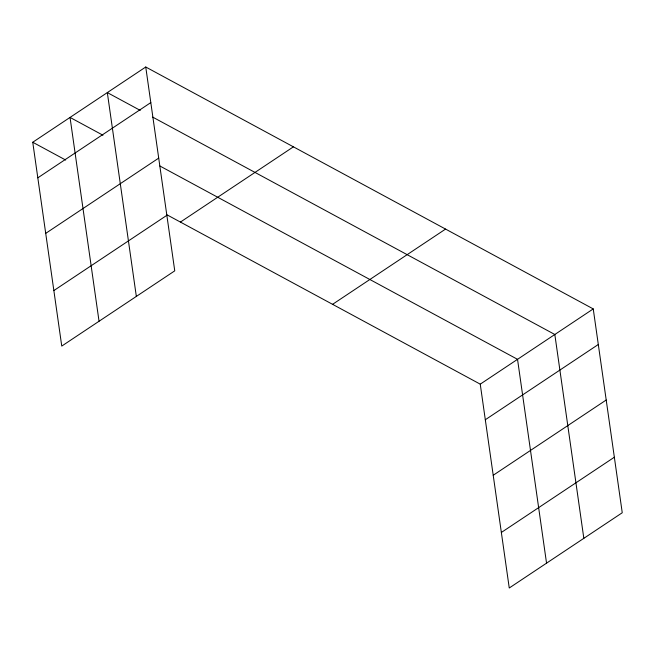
<?xml version="1.0" encoding="UTF-8"?>
<svg xmlns="http://www.w3.org/2000/svg" width="655" height="655" viewBox="0 0 655 655"><rect width="100%" height="100%" fill="white"/><g stroke="black" fill="none" stroke-linecap="round" stroke-linejoin="round"><path stroke-width="0.98" d="M145.746 67.007L174.754 270.843L61.758 346.086L32.75 142.25L145.746 67.007L593.242 308.914L622.25 512.75L509.254 587.993L480.246 384.157L167.082 214.865M37.818 177.832L150.806 102.589M45.719 233.36L158.707 158.117M53.857 290.566L166.853 215.323M180.42 222.078L293.415 146.835M332.576 304.329L445.564 229.086M480.246 384.157L593.242 308.914M485.314 419.74L598.302 344.497M493.215 475.26L606.202 400.017M501.353 532.466L614.349 457.223M140.244 110.384L107.322 92.592L136.338 296.428M152.697 117.114L554.826 334.492L583.834 538.328M102.95 135.217L70.036 117.417L99.044 321.261M159.886 165.993L517.532 359.325L546.548 563.161M32.75 142.25L65.664 160.041"/></g></svg>
